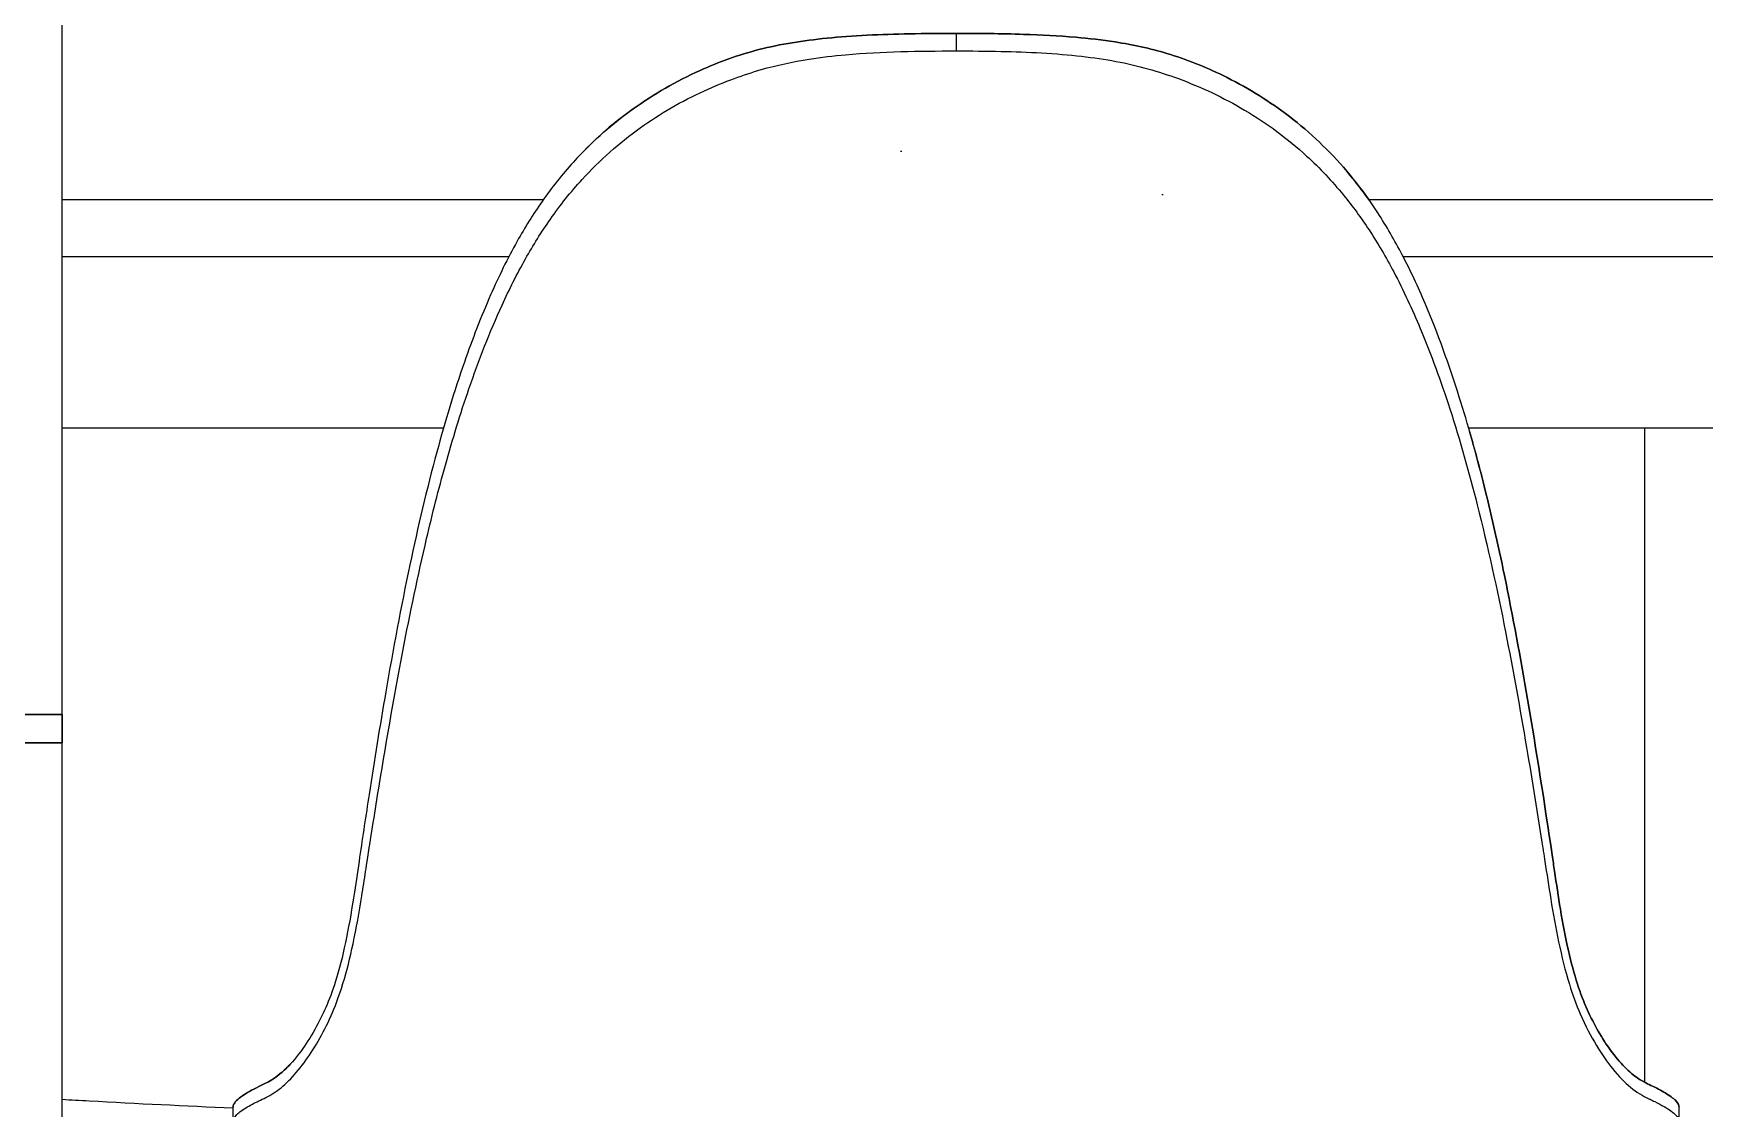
# Model space of a CAD drawing. Header units: millimetres. Extents: x -100 to 224448, y 0 to 22177.
# Drawn here: x 158132 to 158717, y 17222 to 17598 of the extents above; entities that cross this region are included whole.
import ezdxf

# ---------------------------------------------------------------- set-up
doc = ezdxf.new("R2010")
doc.units = ezdxf.units.MM
doc.linetypes.add('DASHED', pattern=[19.05, 12.7, -6.35])
doc.layers.get('0').update_dxf_attribs({"true_color": 0xdfdfdf})
for name, color, linetype in [('Background_0', 7, 'Continuous'), ('Boundary_0', 7, 'Continuous'), ('Elevation_Gypsum Board', 7, 'Continuous'), ('Fill_0', 7, 'Continuous'), ('Viewport border', 7, 'Continuous')]:
    doc.layers.add(name, color=color, linetype=linetype)

# ---------------------------------------------------------------- blocks, each defined once
blk = doc.blocks.new("CC'__section__..%5CMainBuilding.dwg", base_point=(1833.26, -9100))
at = {"layer": 'Elevation_Gypsum Board'}
h = blk.add_hatch(dxfattribs=at)
h.set_pattern_fill('DOTS2', color=256, scale=30, style=0)
h.paths.add_polyline_path([(5062.41, 8440), (5234.4, 8440), (5234.4, 8523), (5134.4, 8523), (5134.4, 8583), (5508.68, 8583), (5508.68, 8593), (5526, 8593), (5564.95, 8593), (5643.79, 8593), (5652.41, 8593), (5652.41, 8583), (6503.28, 8583), (6503.28, 8722.25), (6499.86, 8722.25), (6499.86, 8733), (6508.89, 8733), (6508.89, 8722.25), (6505.47, 8722.25), (6505.47, 8583), (7874.4, 8583), (7874.4, 8523), (7774.4, 8523), (7774.4, 8440), (7868.86, 8440), (7877.36, 8440), (8166.29, 8440), (8677.36, 8440), (8966.29, 8440), (9477.36, 8440), (9621.82, 8498.19), (9621.82, 8492.05), (9513.81, 8107.07), (9513.95, 8107.51, -0.162902), (9511.94, 8107.78), (9511.94, 8112.35), (9519.9, 8112.84), (9521.01, 8116.13, -0.163594), (9518.98, 8116.28), (9518.98, 8120.86), (9528.98, 8121.03, -0.017407), (9538.98, 8120.86), (9538.98, 8116.28, -0.167992), (9536.85, 8116.12), (9533.63, 8106.6), (9693.4, 8106.17), (9693.4, 10445), (3582.4, 10445), (3582.4, 7749.99), (5068.39, 7750), (5134.11, 8216.57), (5135.89, 8229.18), (5162.76, 8420), (4962.76, 8420), (4962.76, 8440), (5056.66, 8440), (5017.28, 8492.05), (5017.28, 8498.19)])
h.paths.add_polyline_path([(5474.97, 8610.91, -1), (5430.45, 8610.91, -1)], flags=16)
h.paths.add_polyline_path([(5383.04, 8616.48), (5309.83, 8589.84), (5306.41, 8599.23), (5379.62, 8625.88), (5439.34, 8647.62), (5499.8, 8669.62), (5503.22, 8660.23), (5442.76, 8638.22)], flags=16)
h = blk.add_hatch(dxfattribs=at)
h.set_pattern_fill('DOTS2', color=256, scale=30, style=0)
h.paths.add_polyline_path([(5766.29, 8440), (6067.12, 8440), (6067.13, 8523), (5308.89, 8523), (5308.89, 8440), (5477.36, 8440)])
h = blk.add_hatch(dxfattribs=at)
h.set_pattern_fill('DOTS2', color=256, scale=30, style=0)
h.paths.add_polyline_path([(5442.41, 8360), (5308.89, 8360), (5308.89, 8259.78), (5308.89, 8249.78), (5308.89, 8124.9), (5308.89, 8119.89)])
h = blk.add_hatch(dxfattribs=at)
h.set_pattern_fill('DOTS2', color=256, scale=30, style=0)
h.paths.add_polyline_path([(5862.76, 8131.01), (5862.76, 8360), (5801.23, 8360)])
at = {"layer": 'Fill_0', "extrusion": (5.69453e-16, -4.24205e-16, -1)}
h = blk.add_hatch(dxfattribs=at)
h.set_pattern_fill('ANSI31', color=256, scale=20, style=0)
h.set_pattern_definition([(45, (-3002.4, -5250), (-44.90128, 44.90128), [])])
h.paths.add_polyline_path([(-5234.4, 8259.78), (-5234.4, 8249.78), (-5308.89, 8249.78), (-5308.89, 8259.78)])
at = {"linetype": 'DASHED', "extrusion": (0, 1, 0)}
blk.add_line((5621.82, 8498.19), (5621.82, 8492.05), dxfattribs=at)
at = {"layer": 'Background_0', "extrusion": (0, 1, 0)}
for p, q in [((5308.89, 8259.78), (5308.89, 8523)), ((5308.89, 7763), (5308.89, 8523)), ((5308.89, 8440), (5477.36, 8440)), ((5766.29, 8440), (6067.12, 8440)), ((5766.29, 8440), (6067.13, 8440)), ((5465.28, 8420), (5308.89, 8420)), ((6067.13, 8420), (5778.36, 8420)), ((5442.41, 8360), (5308.89, 8360)), ((6067.13, 8360), (5801.23, 8360)), ((5862.76, 8360), (5862.76, 8131.01)), ((5308.89, 8259.78), (5234.4, 8259.78)), ((5308.89, 8249.78), (5308.89, 8259.78)), ((5234.4, 8249.78), (5308.89, 8249.78)), ((5308.89, 7763), (5308.89, 8249.78))]:
    blk.add_line(p, q, dxfattribs=at)
at = {"layer": 'Background_0'}
for points, knots in [([(5621.82, 8498.19), (5616.38, 8498.19), (5610.92, 8498.16), (5600.56, 8497.96), (5595.62, 8497.8), (5580.63, 8497.04), (5572.09, 8496.2), (5560.55, 8494.28), (5556.65, 8493.48), (5549.23, 8491.59), (5545.75, 8490.53), (5538.83, 8488.08), (5535.46, 8486.7), (5523.87, 8481.45), (5516.05, 8476.97), (5501.12, 8466.31), (5494.16, 8460.1), (5483.93, 8448.8), (5480.29, 8444.21), (5473.78, 8434.88), (5470.9, 8430.24), (5464.82, 8419.37), (5461.76, 8413.1), (5455.61, 8399.1), (5452.51, 8391.08), (5446.14, 8372.82), (5442.95, 8362.26), (5436.56, 8338.65), (5433.45, 8325.38), (5427.56, 8297.46), (5424.77, 8282.47), (5420.16, 8255.77), (5418.22, 8243.68), (5415.24, 8224.44), (5414.14, 8217.11), (5412.49, 8205.89), (5411.86, 8201.55), (5410.4, 8192.14), (5409.51, 8186.8), (5407.49, 8176.85), (5406.38, 8172.2), (5403.91, 8163.89), (5402.77, 8160.82), (5400.5, 8155.41), (5399.26, 8152.87), (5396.4, 8147.62), (5394.76, 8145.04), (5391.19, 8140.02), (5389.25, 8137.72), (5385.34, 8133.85), (5383.43, 8132.48), (5380.28, 8130.64), (5378.98, 8130.05), (5375.29, 8128.27), (5373.4, 8127.19), (5370.29, 8125.05), (5369.33, 8124.03), (5368.82, 8122.82), (5368.76, 8122.53), (5368.76, 8122.24)], [0, 0, 0, 0, 16.330716, 16.330716, 31.10748, 31.10748, 61.512893, 61.512893, 77.35221, 77.35221, 92.1238, 92.1238, 107.017959, 107.017959, 145.130915, 145.130915, 185.659571, 185.659571, 211.144639, 211.144639, 234.597358, 234.597358, 264.247955, 264.247955, 298.978933, 298.978933, 343.832824, 343.832824, 398.464099, 398.464099, 458.814973, 458.814973, 507.488234, 507.488234, 537.236482, 537.236482, 553.138672, 553.138672, 573.955597, 573.955597, 593.482799, 593.482799, 611.422984, 611.422984, 630.807534, 630.807534, 655.718862, 655.718862, 687.134652, 687.134652, 723.883084, 723.883084, 754.468186, 754.468186, 822.843285, 822.843285, 908.971704, 908.971704, 939.060242, 939.060242, 939.060242, 939.060242]), ([(5489.01, 8454.4), (5495, 8460.84), (5501.58, 8466.64), (5516.05, 8476.97), (5523.87, 8481.45), (5535.46, 8486.7), (5538.83, 8488.08), (5545.75, 8490.53), (5549.23, 8491.59), (5556.65, 8493.48), (5560.55, 8494.28), (5572.09, 8496.2), (5580.63, 8497.04), (5595.62, 8497.8), (5600.56, 8497.96), (5610.92, 8498.16), (5616.38, 8498.19), (5621.82, 8498.19)], [0, 0, 0, 0, 38.105684, 38.105684, 76.21864, 76.21864, 91.1128, 91.1128, 105.884389, 105.884389, 121.723707, 121.723707, 152.129119, 152.129119, 166.905883, 166.905883, 183.236599, 183.236599, 183.236599, 183.236599]), ([(5621.82, 8498.19), (5629.69, 8498.19), (5637.62, 8498.12), (5651.57, 8497.66), (5657.68, 8497.35), (5668.33, 8496.43), (5672.95, 8495.91), (5683.69, 8494.24), (5689.72, 8492.94), (5699.06, 8490.15), (5702.39, 8488.99), (5708.93, 8486.38), (5712.19, 8484.93), (5723.04, 8479.63), (5730.33, 8475.2), (5744.56, 8464.58), (5751.3, 8458.31), (5760.55, 8447.72), (5763.51, 8443.94), (5766.29, 8440)], [806.619149, 806.619149, 806.619149, 806.619149, 825.971791, 825.971791, 840.973413, 840.973413, 852.443495, 852.443495, 867.911882, 867.911882, 876.94741, 876.94741, 885.834407, 885.834407, 908.297264, 908.297264, 933.109718, 933.109718, 946.041088, 946.041088, 946.041088, 946.041088]), ([(5874.88, 8122.24), (5874.88, 8122.88), (5874.58, 8123.58), (5873.18, 8125.12), (5872.11, 8125.98), (5869.26, 8127.74), (5867.64, 8128.62), (5864.16, 8130.3), (5862.49, 8131.05), (5859.1, 8133.31), (5857.49, 8134.61), (5854.21, 8137.96), (5852.58, 8139.9), (5849.51, 8144.13), (5848.06, 8146.33), (5845.31, 8151.1), (5843.99, 8153.64), (5841.51, 8159.18), (5840.41, 8162.04), (5838.16, 8168.99), (5837.11, 8172.93), (5835.11, 8181.73), (5834.19, 8186.62), (5832.63, 8195.94), (5831.96, 8200.42), (5831.03, 8206.7), (5830.75, 8208.63), (5827.8, 8228.6), (5824.94, 8247.11), (5819.41, 8279.5), (5816.73, 8294.08), (5811.5, 8319.38), (5809.02, 8330.4), (5803.77, 8351.23), (5801.02, 8361.15), (5794.43, 8382.1), (5790.47, 8393.15), (5783.56, 8409.42), (5780.91, 8415.13), (5775.35, 8425.75), (5772.51, 8430.65), (5765.75, 8441.01), (5761.77, 8446.32), (5751.3, 8458.31), (5744.56, 8464.58), (5730.33, 8475.2), (5723.04, 8479.63), (5712.19, 8484.93), (5708.93, 8486.38), (5702.39, 8488.99), (5699.06, 8490.15), (5689.72, 8492.94), (5683.69, 8494.24), (5672.95, 8495.91), (5668.33, 8496.43), (5657.68, 8497.35), (5651.57, 8497.66), (5637.62, 8498.12), (5629.69, 8498.19), (5621.82, 8498.19)], [383.319442, 383.319442, 383.319442, 383.319442, 419.22789, 419.22789, 453.909185, 453.909185, 482.097896, 482.097896, 502.375549, 502.375549, 518.270199, 518.270199, 532.247994, 532.247994, 543.910889, 543.910889, 554.554307, 554.554307, 564.834948, 564.834948, 576.338436, 576.338436, 589.397144, 589.397144, 600.98443, 600.98443, 605.77919, 605.77919, 650.931093, 650.931093, 686.958256, 686.958256, 714.797523, 714.797523, 740.438477, 740.438477, 770.035685, 770.035685, 786.5812, 786.5812, 801.648134, 801.648134, 819.550519, 819.550519, 844.362973, 844.362973, 866.825831, 866.825831, 875.712827, 875.712827, 884.748356, 884.748356, 900.216743, 900.216743, 911.686824, 911.686824, 926.688446, 926.688446, 946.041088, 946.041088, 946.041088, 946.041088]), ([(5368.76, 8117.23), (5368.76, 8117.89), (5369.07, 8118.59), (5370.52, 8120.16), (5371.63, 8121.04), (5373.94, 8122.44), (5374.69, 8122.87), (5376.24, 8123.69), (5377, 8124.08), (5379.32, 8125.2), (5381.05, 8125.95), (5384.65, 8128.29), (5386.39, 8129.65), (5389.98, 8133.26), (5391.76, 8135.34), (5396.96, 8142.37), (5400.29, 8147.96), (5404.36, 8157.18), (5405.76, 8160.75), (5408.57, 8169.94), (5409.74, 8174.62), (5411.94, 8184.92), (5412.92, 8190.56), (5414.3, 8199.07), (5414.74, 8201.92), (5415.22, 8205.09), (5415.27, 8205.39), (5415.8, 8208.86), (5416.49, 8213.33), (5418.01, 8223.01), (5418.69, 8227.26), (5422.06, 8248.13), (5425, 8265.29), (5430.72, 8295.11), (5433.47, 8308.36), (5438.54, 8329.96), (5440.71, 8338.53), (5445.58, 8356.02), (5448.32, 8365), (5454.79, 8383.8), (5458.66, 8393.74), (5465.45, 8408.61), (5468.16, 8414.01), (5473.8, 8424.04), (5476.69, 8428.67), (5483.25, 8438.03), (5486.94, 8442.67), (5497.06, 8453.77), (5503.8, 8459.78), (5518.23, 8470.12), (5525.75, 8474.46), (5537.2, 8479.7), (5540.71, 8481.14), (5547.33, 8483.57), (5550.45, 8484.6), (5559.1, 8487.08), (5564.63, 8488.28), (5574.63, 8489.84), (5578.9, 8490.34), (5589.56, 8491.29), (5596.04, 8491.62), (5608.91, 8492), (5615.38, 8492.05), (5621.82, 8492.05)], [282.763591, 282.763591, 282.763591, 282.763591, 312.946334, 312.946334, 342.237182, 342.237182, 354.170816, 354.170816, 363.917289, 363.917289, 381.338568, 381.338568, 395.33515, 395.33515, 407.61727, 407.61727, 430.080656, 430.080656, 440.322272, 440.322272, 449.714576, 449.714576, 460.205087, 460.205087, 465.478589, 465.478589, 466.022667, 466.022667, 471.620418, 471.620418, 476.011063, 476.011063, 493.219473, 493.219473, 506.849549, 506.849549, 515.862672, 515.862672, 525.507293, 525.507293, 536.48913, 536.48913, 543.006963, 543.006963, 548.952309, 548.952309, 555.470742, 555.470742, 565.407649, 565.407649, 574.735651, 574.735651, 578.727853, 578.727853, 582.166627, 582.166627, 588.043547, 588.043547, 592.326401, 592.326401, 598.712778, 598.712778, 605.095063, 605.095063, 605.095063, 605.095063]), ([(5621.82, 8492.05), (5627.07, 8492.05), (5632.34, 8492.02), (5642.29, 8491.8), (5647.01, 8491.63), (5661.77, 8490.78), (5670.26, 8489.82), (5681.59, 8487.68), (5685.31, 8486.83), (5692.62, 8484.79), (5696.17, 8483.63), (5707.76, 8479.35), (5715.51, 8475.69), (5730.68, 8466.71), (5737.92, 8461.34), (5749.17, 8451.01), (5753.45, 8446.45), (5760.62, 8437.68), (5763.59, 8433.62), (5769.49, 8424.65), (5772.36, 8419.73), (5778.41, 8408.27), (5781.49, 8401.6), (5788.12, 8385.77), (5791.54, 8376.34), (5798.21, 8355.77), (5801.39, 8344.47), (5807.95, 8318.5), (5811.21, 8303.52), (5816.79, 8275.28), (5819.24, 8261.64), (5823.49, 8236.5), (5825.4, 8224.58), (5827.27, 8212.57), (5827.32, 8212.25), (5827.56, 8210.68), (5827.75, 8209.45), (5828.57, 8204.12), (5829.26, 8199.55), (5830.81, 8190.05), (5831.7, 8185.03), (5833.81, 8174.98), (5835.05, 8169.99), (5837.65, 8161.55), (5838.89, 8158.14), (5842.1, 8150.72), (5844.05, 8147.06), (5847.89, 8140.75), (5849.8, 8138.05), (5853.83, 8133.01), (5855.9, 8130.89), (5860.23, 8127.3), (5862.3, 8126.17), (5864.25, 8125.23), (5864.38, 8125.17), (5864.58, 8125.07), (5864.65, 8125.04), (5865.28, 8124.73), (5865.84, 8124.47), (5868.87, 8122.98), (5870.7, 8121.91), (5873.62, 8119.8), (5874.48, 8118.81), (5874.85, 8117.69), (5874.88, 8117.46), (5874.88, 8117.23)], [0, 0, 0, 0, 15.757403, 15.757403, 29.876397, 29.876397, 60.217719, 60.217719, 75.46174, 75.46174, 90.562825, 90.562825, 125.839789, 125.839789, 163.867976, 163.867976, 190.519789, 190.519789, 211.865338, 211.865338, 235.763088, 235.763088, 265.954633, 265.954633, 307.364462, 307.364462, 355.194579, 355.194579, 416.705843, 416.705843, 471.979401, 471.979401, 520.298129, 520.298129, 521.624643, 521.624643, 526.823515, 526.823515, 544.103524, 544.103524, 563.656539, 563.656539, 584.557398, 584.557398, 601.424977, 601.424977, 623.265169, 623.265169, 644.944271, 644.944271, 671.508634, 671.508634, 703.87251, 703.87251, 706.216719, 706.216719, 707.493232, 707.493232, 717.983679, 717.983679, 768.236516, 768.236516, 830.243831, 830.243831, 846.973844, 846.973844, 846.973844, 846.973844]), ([(5801.23, 8360), (5803.02, 8353.79), (5804.7, 8347.53), (5809.02, 8330.4), (5811.5, 8319.38), (5816.73, 8294.08), (5819.41, 8279.5), (5824.94, 8247.11), (5827.8, 8228.6), (5830.75, 8208.63), (5831.03, 8206.7), (5831.96, 8200.42), (5832.63, 8195.94), (5834.19, 8186.62), (5835.11, 8181.73), (5837.11, 8172.93), (5838.16, 8168.99), (5840.41, 8162.04), (5841.51, 8159.18), (5843.99, 8153.64), (5845.31, 8151.1), (5848.06, 8146.33), (5849.51, 8144.13), (5852.58, 8139.9), (5854.21, 8137.96), (5857.49, 8134.61), (5859.1, 8133.31), (5862.49, 8131.05), (5864.16, 8130.3), (5867.64, 8128.62), (5869.26, 8127.74), (5872.11, 8125.98), (5873.18, 8125.12), (5874.58, 8123.58), (5874.88, 8122.88), (5874.88, 8122.24)], [383.319442, 383.319442, 383.319442, 383.319442, 399.468058, 399.468058, 427.307324, 427.307324, 463.334487, 463.334487, 508.486391, 508.486391, 513.28115, 513.28115, 524.868436, 524.868436, 537.927145, 537.927145, 549.430632, 549.430632, 559.711273, 559.711273, 570.354691, 570.354691, 582.017586, 582.017586, 595.995382, 595.995382, 611.890032, 611.890032, 632.167684, 632.167684, 660.356396, 660.356396, 695.03769, 695.03769, 730.946139, 730.946139, 730.946139, 730.946139]), ([(5368.76, 8122.24), (5368.76, 8122.53), (5368.82, 8122.82), (5369.33, 8124.03), (5370.29, 8125.05), (5373.4, 8127.19), (5375.29, 8128.27), (5378.98, 8130.05), (5380.28, 8130.64), (5383.43, 8132.48), (5385.34, 8133.85), (5387.81, 8136.3), (5388.19, 8136.68), (5388.57, 8137.09)], [680.737508, 680.737508, 680.737508, 680.737508, 710.826047, 710.826047, 796.954465, 796.954465, 865.329565, 865.329565, 895.914666, 895.914666, 932.663099, 932.663099, 939.060242, 939.060242, 939.060242, 939.060242]), ([(5368.76, 8121.88), (5351.99, 8122.63), (5335.25, 8123.43), (5315.23, 8124.54), (5312.06, 8124.72), (5308.89, 8124.9)], [376.613456, 376.613456, 376.613456, 376.613456, 419.22789, 419.22789, 427.20122, 427.20122, 427.20122, 427.20122]), ([(5368.76, 8121.88), (5351.99, 8122.63), (5335.25, 8123.43), (5315.23, 8124.54), (5312.06, 8124.72), (5308.89, 8124.9)], [376.613456, 376.613456, 376.613456, 376.613456, 419.22789, 419.22789, 427.197849, 427.197849, 427.197849, 427.197849]), ([(5368.76, 8121.88), (5351.99, 8122.63), (5335.25, 8123.43), (5315.23, 8124.54), (5312.06, 8124.72), (5308.89, 8124.9)], [376.613456, 376.613456, 376.613456, 376.613456, 419.22789, 419.22789, 427.197848, 427.197848, 427.197848, 427.197848]), ([(5368.76, 8121.88), (5351.99, 8122.63), (5335.25, 8123.43), (5315.23, 8124.54), (5312.06, 8124.72), (5308.89, 8124.9)], [376.613456, 376.613456, 376.613456, 376.613456, 419.22789, 419.22789, 427.197846, 427.197846, 427.197846, 427.197846]), ([(5368.76, 8121.88), (5351.99, 8122.63), (5335.25, 8123.43), (5315.23, 8124.54), (5312.06, 8124.72), (5308.89, 8124.9)], [376.613456, 376.613456, 376.613456, 376.613456, 419.22789, 419.22789, 427.197827, 427.197827, 427.197827, 427.197827]), ([(5368.76, 8121.88), (5351.99, 8122.63), (5335.25, 8123.43), (5315.23, 8124.54), (5312.06, 8124.72), (5308.89, 8124.9)], [376.613456, 376.613456, 376.613456, 376.613456, 419.22789, 419.22789, 427.197843, 427.197843, 427.197843, 427.197843])]:
    blk.add_open_spline(points, degree=3, knots=knots, dxfattribs=at)
for points, degree in [([(5368.76, 8117.23), (5368.76, 8117.86), (5368.76, 8118.48), (5368.76, 8119.11), (5368.76, 8119.73), (5368.76, 8120.36), (5368.76, 8120.98), (5368.76, 8121.61), (5368.76, 8122.24)], 1), ([(5874.88, 8122.24), (5874.88, 8122.23), (5874.88, 8122.21), (5874.88, 8122.2)], 3), ([(5874.88, 8117.23), (5874.88, 8117.86), (5874.88, 8118.48), (5874.88, 8119.11), (5874.88, 8119.73), (5874.88, 8120.36), (5874.88, 8120.99), (5874.88, 8121.61), (5874.88, 8122.24)], 1), ([(5874.88, 8117.23), (5874.88, 8117.86), (5874.88, 8118.48), (5874.88, 8119.11), (5874.88, 8119.73), (5874.88, 8120.36), (5874.88, 8120.99), (5874.88, 8121.61), (5874.88, 8122.24)], 1)]:
    blk.add_open_spline(points, degree=degree, dxfattribs=at)
at = {"layer": 'Boundary_0', "extrusion": (0, 1, 0)}
for p, q in [((5234.4, 8259.78), (5308.89, 8259.78)), ((5308.89, 8259.78), (5308.89, 8249.78)), ((5308.89, 8249.78), (5234.4, 8249.78))]:
    blk.add_line(p, q, dxfattribs=at)

msp = doc.modelspace()

# ---------------------------------------------------------------- block references
at = {"layer": 'Viewport border'}
msp.add_blockref("CC'__section__..%5CMainBuilding.dwg", (154666.19, 0), dxfattribs=at)

doc.saveas('drawing.dxf')
